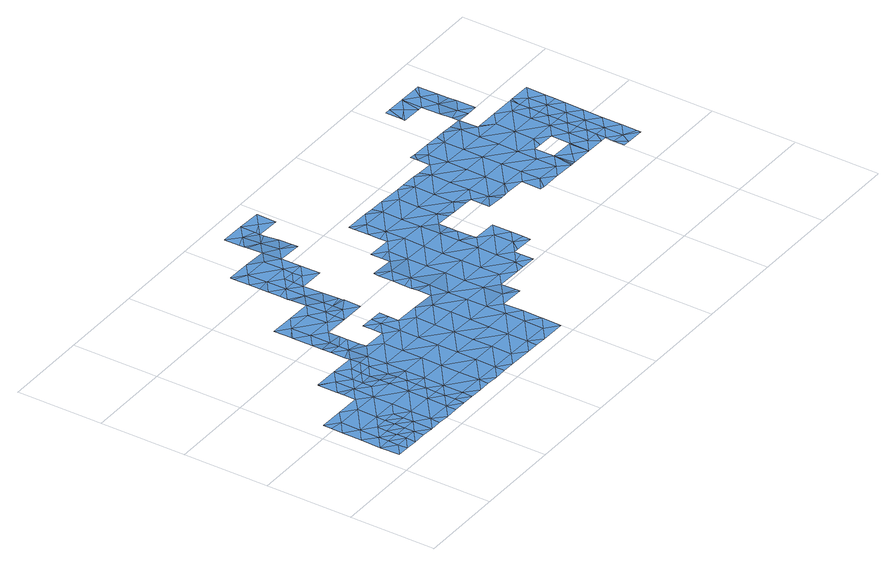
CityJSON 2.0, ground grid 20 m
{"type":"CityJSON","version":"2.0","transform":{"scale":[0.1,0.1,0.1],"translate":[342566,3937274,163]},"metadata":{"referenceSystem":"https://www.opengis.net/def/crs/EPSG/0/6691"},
"CityObjects":{
"waterbody1":{"type":"WaterBody","attributes":{"name":"6","class":"1140","function":"1","WaterBodyRiverFloodingRiskAttribute.description":"3","WaterBodyRiverFloodingRiskAttribute.rankOrg":"1","WaterBodyRiverFloodingRiskAttribute.adminType":"2","WaterBodyRiverFloodingRiskAttribute.scale":"L1"},"geometry":[{"type":"MultiSurface","lod":"1","boundaries":[[[0,1,2]],[[0,3,4]],[[5,6,7]],[[4,7,6]],[[4,6,0]],[[1,6,5]],[[1,0,6]]]}]},
"waterbody2":{"type":"WaterBody","attributes":{"name":"6","class":"1140","function":"1","WaterBodyRiverFloodingRiskAttribute.description":"3","WaterBodyRiverFloodingRiskAttribute.rankOrg":"1","WaterBodyRiverFloodingRiskAttribute.adminType":"2","WaterBodyRiverFloodingRiskAttribute.scale":"L1"},"geometry":[{"type":"MultiSurface","lod":"1","boundaries":[[[3,8,9]],[[8,10,9]],[[9,10,11]],[[8,12,10]],[[12,13,10]],[[13,14,10]],[[14,11,10]],[[13,15,14]]]}]},
"waterbody3":{"type":"WaterBody","attributes":{"name":"6","class":"1140","function":"1","WaterBodyRiverFloodingRiskAttribute.description":"3","WaterBodyRiverFloodingRiskAttribute.rankOrg":"2","WaterBodyRiverFloodingRiskAttribute.adminType":"2","WaterBodyRiverFloodingRiskAttribute.scale":"L1"},"geometry":[{"type":"MultiSurface","lod":"1","boundaries":[[[16,17,18]],[[19,20,21]],[[22,7,4]],[[23,24,25]],[[24,23,26]],[[27,28,17]],[[29,17,28]],[[17,29,30]],[[17,30,18]],[[31,30,32]],[[30,31,18]],[[33,18,31]],[[34,33,31]],[[35,36,37]],[[21,38,39]],[[38,40,39]],[[40,41,39]],[[42,41,37]],[[36,43,42]],[[42,43,44]],[[42,44,39]],[[39,44,45]],[[46,45,15]],[[15,45,47]],[[14,15,47]],[[48,38,21]],[[13,12,46]],[[19,46,12]],[[46,19,21]],[[7,22,49]],[[20,50,51]],[[20,51,21]],[[51,48,21]],[[45,46,39]],[[52,53,20]],[[52,20,54]],[[2,55,56]],[[0,2,56]],[[24,57,25]],[[57,58,25]],[[23,25,59]],[[25,60,59]],[[49,59,60]],[[23,59,47]],[[59,11,47]],[[59,22,11]],[[22,9,11]],[[9,22,3]],[[3,56,8]],[[12,8,56]],[[12,56,61]],[[23,47,44]],[[26,23,44]],[[29,26,44]],[[29,62,26]],[[29,28,62]],[[63,30,29]],[[32,34,31]],[[32,64,34]],[[63,29,43]],[[37,36,42]],[[43,29,44]],[[42,39,41]],[[44,47,45]],[[11,14,47]],[[13,46,15]],[[12,61,19]],[[46,21,39]],[[53,50,20]],[[54,20,19]],[[65,54,19]],[[19,61,65]],[[55,61,56]],[[0,56,3]],[[4,3,22]],[[49,22,59]],[[58,60,25]],[[27,17,16]]]}]},
"waterbody4":{"type":"WaterBody","attributes":{"name":"6","class":"1140","function":"1","WaterBodyRiverFloodingRiskAttribute.description":"3","WaterBodyRiverFloodingRiskAttribute.rankOrg":"1","WaterBodyRiverFloodingRiskAttribute.adminType":"2","WaterBodyRiverFloodingRiskAttribute.scale":"L1"},"geometry":[{"type":"MultiSurface","lod":"1","boundaries":[[[53,66,50]],[[50,67,51]],[[63,43,36]],[[50,66,67]],[[67,68,51]],[[63,36,69]],[[30,63,32]],[[32,63,69]],[[48,68,38]],[[48,51,68]],[[66,70,67]],[[36,35,69]],[[68,71,38]],[[40,38,71]],[[41,40,71]],[[70,72,67]],[[64,69,35]],[[32,69,64]],[[37,73,35]],[[37,41,73]],[[41,71,73]],[[68,67,72]],[[74,72,70]],[[35,75,64]],[[75,35,73]],[[76,73,71]],[[68,72,77]],[[71,68,78]],[[79,33,34]],[[34,64,79]],[[74,80,72]],[[64,75,79]],[[78,76,71]],[[33,81,82]],[[68,77,78]],[[73,76,75]],[[79,81,33]],[[81,83,82]],[[80,84,72]],[[85,79,75]],[[76,86,75]],[[87,83,81]],[[88,81,79]],[[77,89,78]],[[90,84,80]],[[77,72,89]],[[91,81,88]],[[72,84,89]],[[92,76,78]],[[87,81,93]],[[75,86,85]],[[88,79,85]],[[81,91,93]],[[90,94,84]],[[95,92,78]],[[76,92,86]],[[78,89,95]],[[94,96,84]],[[97,89,84]],[[88,85,98]],[[97,95,89]],[[86,92,99]],[[85,86,100]],[[101,96,94]],[[97,84,96]],[[100,86,99]],[[98,85,100]],[[95,102,92]],[[103,102,95]],[[103,95,97]],[[92,102,99]],[[104,98,100]],[[105,98,104]],[[106,105,104]],[[104,107,106]],[[108,96,101]],[[96,109,97]],[[102,110,99]],[[99,111,100]],[[112,104,100]],[[110,111,99]],[[97,109,103]],[[113,107,104]],[[101,114,108]],[[109,96,108]],[[100,111,112]],[[113,104,112]],[[103,115,102]],[[116,107,113]],[[114,117,108]],[[103,109,115]],[[102,118,110]],[[119,112,111]],[[120,102,115]],[[108,117,121]],[[122,115,109]],[[102,120,118]],[[109,108,123]],[[124,119,111]],[[111,110,124]],[[108,121,123]],[[110,118,124]],[[117,125,121]],[[120,115,122]],[[109,123,122]],[[126,123,121]],[[120,127,118]],[[127,124,118]],[[128,119,124]],[[121,125,126]],[[120,122,129]],[[130,123,126]],[[123,131,122]],[[127,120,129]],[[123,130,131]],[[132,128,124]],[[122,133,129]],[[133,122,131]],[[132,124,127]],[[134,135,128]],[[134,128,132]],[[136,135,134]],[[129,133,137]],[[138,139,136]],[[127,140,132]],[[134,138,136]],[[127,129,140]],[[140,129,137]],[[141,139,138]],[[142,134,132]],[[141,143,144]],[[133,145,137]],[[144,143,146]],[[143,141,138]],[[147,142,132]],[[134,142,138]],[[132,140,147]],[[148,140,137]],[[149,148,137]],[[143,150,146]],[[149,137,145]],[[142,151,138]],[[138,152,143]],[[153,140,148]],[[147,140,153]],[[143,152,150]],[[154,142,147]],[[138,151,152]],[[150,155,156]],[[142,154,151]],[[148,157,153]],[[147,153,158]],[[155,159,156]],[[154,147,158]],[[150,152,155]],[[154,160,151]],[[161,158,153]],[[157,161,153]],[[162,159,155]],[[152,151,163]],[[152,164,155]],[[163,151,160]],[[157,165,161]],[[166,160,154]],[[164,152,163]],[[155,164,162]],[[167,158,161]],[[154,158,166]],[[166,158,167]],[[161,165,168]],[[169,170,171]],[[166,172,160]],[[173,167,161]],[[171,162,169]],[[174,161,168]],[[162,164,169]],[[173,161,174]],[[169,175,170]],[[163,160,176]],[[177,175,178]],[[177,170,175]],[[176,160,172]],[[173,179,167]],[[180,166,167]],[[164,163,181]],[[166,182,172]],[[179,180,167]],[[183,179,173]],[[169,164,181]],[[163,176,181]],[[184,175,169]],[[182,185,172]],[[186,176,172]],[[178,175,187]],[[166,180,182]],[[188,184,169]],[[188,169,181]],[[172,185,186]],[[179,183,189]],[[190,176,186]],[[181,176,191]],[[189,192,179]],[[187,175,184]],[[176,190,191]],[[192,193,179]],[[194,182,180]],[[180,179,193]],[[187,184,195]],[[193,194,180]],[[188,181,196]],[[181,191,196]],[[197,184,188]],[[198,197,188]],[[195,184,199]],[[191,200,196]],[[198,188,196]],[[200,201,196]],[[199,184,197]],[[201,202,196]],[[198,196,202]],[[203,197,198]],[[199,197,204]],[[205,203,198]],[[202,201,206]],[[205,198,202]],[[204,197,203]],[[202,206,207]],[[208,209,210]],[[210,209,207]],[[211,204,203]],[[212,209,208]],[[205,202,213]],[[202,207,213]],[[214,203,205]],[[207,209,213]],[[211,203,215]],[[212,216,209]],[[205,213,217]],[[214,205,217]],[[215,203,214]],[[218,219,216]],[[220,217,213]],[[209,216,219]],[[221,215,214]],[[213,209,220]],[[222,214,217]],[[223,219,218]],[[209,219,220]],[[224,221,214]],[[222,217,220]],[[225,224,214]],[[226,223,227]],[[223,228,219]],[[225,214,222]],[[227,229,226]],[[228,230,219]],[[226,228,223]],[[220,219,230]],[[231,232,233]],[[229,234,226]],[[235,224,225]],[[231,224,235]],[[230,236,220]],[[232,231,235]],[[222,236,225]],[[222,220,236]],[[236,237,225]],[[225,238,235]],[[228,226,239]],[[240,230,228]],[[232,235,241]],[[226,234,239]],[[237,238,225]],[[242,239,234]],[[243,236,230]],[[228,239,240]],[[240,243,230]],[[241,235,238]],[[244,237,236]],[[245,240,239]],[[246,241,238]],[[245,239,242]],[[247,245,242]],[[244,236,243]],[[248,238,237]],[[245,247,249]],[[238,250,246]],[[251,240,245]],[[252,248,237]],[[243,240,251]],[[253,245,249]],[[252,237,244]],[[248,250,238]],[[254,245,253]],[[253,249,255]],[[256,257,243]],[[243,251,256]],[[258,256,251]],[[248,259,250]],[[244,257,252]],[[244,243,257]],[[260,248,252]],[[254,253,255]],[[257,261,252]],[[262,259,248]],[[263,254,255]],[[258,264,256]],[[252,261,260]],[[248,260,262]],[[265,266,255]],[[263,255,266]],[[260,261,267]],[[268,257,256]],[[269,263,266]],[[264,263,269]],[[261,270,267]],[[256,264,268]],[[268,271,257]],[[272,269,266]],[[257,273,261]],[[266,265,274]],[[264,269,268]],[[274,265,275]],[[272,266,274]],[[276,277,269]],[[276,269,272]],[[268,269,277]],[[257,271,273]],[[270,261,273]],[[278,279,268]],[[278,268,277]],[[271,268,279]],[[280,281,271]],[[280,271,279]],[[282,270,273]],[[273,271,281]],[[283,282,273]],[[283,273,281]]]}]},
"waterbody5":{"type":"WaterBody","attributes":{"name":"6","class":"1140","function":"1","WaterBodyRiverFloodingRiskAttribute.description":"3","WaterBodyRiverFloodingRiskAttribute.rankOrg":"1","WaterBodyRiverFloodingRiskAttribute.adminType":"2","WaterBodyRiverFloodingRiskAttribute.scale":"L1"},"geometry":[{"type":"MultiSurface","lod":"1","boundaries":[[[284,285,286]],[[287,285,284]],[[287,288,285]],[[288,289,285]],[[290,287,284]],[[285,291,286]],[[289,291,285]]]}]},
"waterbody6":{"type":"WaterBody","attributes":{"name":"6","class":"1140","function":"1","WaterBodyRiverFloodingRiskAttribute.description":"3","WaterBodyRiverFloodingRiskAttribute.rankOrg":"2","WaterBodyRiverFloodingRiskAttribute.adminType":"2","WaterBodyRiverFloodingRiskAttribute.scale":"L1"},"geometry":[{"type":"MultiSurface","lod":"1","boundaries":[[[292,293,294]],[[295,296,297]],[[296,298,297]],[[299,300,298]],[[299,301,300]],[[301,302,300]],[[303,300,302]],[[303,304,300]],[[304,298,300]],[[298,305,297]],[[305,306,297]],[[297,306,307]],[[297,308,295]],[[307,308,297]],[[309,310,294]],[[294,311,292]],[[312,313,307]],[[314,312,307]],[[306,314,307]],[[305,315,306]],[[315,305,304]],[[316,304,303]],[[317,318,319]],[[320,321,322]],[[287,290,323]],[[287,323,311]],[[311,323,292]],[[87,324,83]],[[87,325,324]],[[87,326,325]],[[326,87,93]],[[327,328,329]],[[317,328,327]],[[330,328,317]],[[331,328,330]],[[331,325,328]],[[321,332,322]],[[303,321,320]],[[320,316,303]],[[315,333,306]],[[334,306,333]],[[306,334,314]],[[335,319,318]],[[317,319,336]],[[337,317,336]],[[335,318,288]],[[288,318,327]],[[288,327,289]],[[327,291,289]],[[335,288,311]],[[298,304,305]],[[294,335,311]],[[335,294,338]],[[310,338,294]],[[310,309,339]],[[339,309,313]],[[313,309,307]],[[307,309,308]],[[308,309,340]],[[340,309,293]],[[293,309,294]],[[337,330,317]],[[317,327,318]],[[329,328,325]],[[327,329,291]],[[329,325,326]],[[324,325,331]],[[311,288,287]],[[341,303,302]],[[342,343,321]],[[321,344,332]],[[343,344,321]],[[341,342,303]],[[342,321,303]]]}]},
"waterbody7":{"type":"WaterBody","attributes":{"name":"6","class":"1140","function":"1","WaterBodyRiverFloodingRiskAttribute.description":"3","WaterBodyRiverFloodingRiskAttribute.rankOrg":"1","WaterBodyRiverFloodingRiskAttribute.adminType":"2","WaterBodyRiverFloodingRiskAttribute.scale":"L1"},"geometry":[{"type":"MultiSurface","lod":"1","boundaries":[[[296,295,345]],[[295,340,345]],[[308,340,295]],[[293,346,345]],[[340,293,345]],[[346,296,345]]]}]},
"waterbody8":{"type":"WaterBody","attributes":{"name":"6","class":"1140","function":"1","WaterBodyRiverFloodingRiskAttribute.description":"3","WaterBodyRiverFloodingRiskAttribute.rankOrg":"1","WaterBodyRiverFloodingRiskAttribute.adminType":"2","WaterBodyRiverFloodingRiskAttribute.scale":"L1"},"geometry":[{"type":"MultiSurface","lod":"1","boundaries":[[[347,348,349]],[[347,349,342]],[[348,344,349]],[[344,350,349]],[[350,342,349]]]}]},
"waterbody9":{"type":"WaterBody","attributes":{"name":"6","class":"1140","function":"1","WaterBodyRiverFloodingRiskAttribute.description":"3","WaterBodyRiverFloodingRiskAttribute.rankOrg":"1","WaterBodyRiverFloodingRiskAttribute.adminType":"2","WaterBodyRiverFloodingRiskAttribute.scale":"L1"},"geometry":[{"type":"MultiSurface","lod":"1","boundaries":[[[351,352,353]],[[354,355,353]],[[355,351,353]],[[356,351,357]],[[352,356,358]],[[355,357,351]],[[352,351,356]]]}]},
"waterbody10":{"type":"WaterBody","attributes":{"name":"6","class":"1140","function":"1","WaterBodyRiverFloodingRiskAttribute.description":"3","WaterBodyRiverFloodingRiskAttribute.rankOrg":"2","WaterBodyRiverFloodingRiskAttribute.adminType":"2","WaterBodyRiverFloodingRiskAttribute.scale":"L1"},"geometry":[{"type":"MultiSurface","lod":"1","boundaries":[[[359,352,358]],[[360,359,358]],[[359,360,361]],[[361,360,362]],[[363,364,360]],[[360,364,362]],[[365,366,363]],[[365,363,367]],[[367,363,368]],[[352,359,369]],[[363,360,368]],[[369,359,370]],[[360,358,368]],[[361,370,359]],[[364,363,366]],[[262,365,367]]]}]},
"waterbody11":{"type":"WaterBody","attributes":{"name":"6","class":"1140","function":"1","WaterBodyRiverFloodingRiskAttribute.description":"3","WaterBodyRiverFloodingRiskAttribute.rankOrg":"2","WaterBodyRiverFloodingRiskAttribute.adminType":"2","WaterBodyRiverFloodingRiskAttribute.scale":"L1"},"geometry":[{"type":"MultiSurface","lod":"1","boundaries":[[[371,372,373]],[[374,375,376]],[[377,374,378]],[[371,373,379]],[[380,374,376]],[[380,378,374]],[[372,377,378]],[[377,372,371]],[[277,276,371]],[[276,272,371]],[[371,272,377]],[[377,272,274]],[[274,275,377]],[[377,275,374]],[[374,275,381]],[[382,383,384]],[[283,384,383]],[[384,283,281]],[[384,281,385]],[[281,280,385]],[[375,381,386]],[[278,277,379]],[[279,278,379]],[[385,279,379]],[[387,385,379]],[[379,277,371]],[[379,373,387]],[[374,381,375]],[[388,385,389]],[[384,388,382]],[[282,283,383]],[[384,385,388]],[[280,279,385]],[[389,385,387]]]}]}
},
"vertices":[
[58,39,39],[29,17,40],[57,16,39],[58,62,39],[30,63,39],[1,17,40],[29,40,39],[1,63,39],
[86,62,39],[58,85,39],[87,85,39],[59,109,39],[115,61,39],[115,84,39],[87,108,39],[115,108,39],
[119,292,37],[147,269,37],[175,291,37],[143,38,39],[199,37,38],[200,83,38],[30,86,39],[88,177,39],[60,201,39],[32,178,39],[117,200,38],[119,291,37],[118,246,37],[146,223,38],[175,245,37],[203,268,37],[203,245,37],[232,290,36],[232,267,37],[230,198,37],[202,198,38],[230,175,38],[229,106,38],[201,129,38],[229,129,38],[230,152,38],[202,175,38],[174,199,38],[145,176,38],[144,130,38],[143,84,38],[88,131,39],[228,82,38],[2,110,39],[228,36,38],[228,59,38],[199,14,38],[227,13,38],[170,14,38],[86,16,39],[86,39,39],[4,202,39],[3,182,39],[31,132,39],[3,156,39],[114,15,39],[118,229,38],[174,222,38],[231,244,37],[142,15,39],
[255,13,38],[256,36,38],[257,82,38],[202,222,37],[284,12,38],[257,128,38],[313,35,38],[258,174,37],[312,12,38],[259,221,37],[315,173,37],[313,81,37],[314,127,37],[260,267,36],[340,11,37],[261,313,34],[232,302,35],[233,337,34],[369,34,37],[317,266,36],[316,220,37],[261,336,34],[289,289,36],[370,80,37],[369,11,37],[289,306,35],[372,172,36],[289,336,34],[397,10,37],[371,126,37],[426,33,37],[427,79,36],[345,288,35],[372,219,36],[373,265,36],[454,9,36],[428,171,36],[427,125,36],[374,311,35],[346,309,35],[346,335,35],[375,334,35],[482,32,36],[483,78,35],[429,218,35],[430,264,35],[402,287,35],[402,312,35],[482,9,36],[484,124,35],[403,334,35],[510,8,35],[486,217,34],[459,286,34],[485,170,35],[539,31,35],[541,123,35],[540,77,35],[487,263,34],[567,7,35],[568,53,35],[542,216,33],[515,285,32],[542,169,34],[568,54,35],[569,100,35],[543,262,32],[569,146,34],[544,308,32],[516,316,32],[516,332,31],[598,168,33],[545,354,31],[516,348,31],[599,215,31],[517,378,31],[601,307,29],[546,400,31],[517,411,31],[626,145,33],[518,424,31],[600,261,30],[627,191,31],[626,154,33],[574,423,29],[601,353,29],[602,399,28],[656,214,30],[657,306,28],[603,446,28],[575,442,28],[684,190,30],[656,260,29],[575,469,28],[658,352,28],[712,213,29],[632,468,27],[659,398,27],[660,445,27],[704,190,30],[714,305,28],[713,259,28],[740,189,29],[661,491,26],[633,514,26],[632,485,27],[715,351,27],[741,235,28],[741,219,28],[661,537,26],[716,397,26],[633,548,26],[633,561,26],[770,258,27],[771,304,26],[716,444,25],[743,328,27],[752,235,28],[718,536,24],[743,339,27],[743,374,26],[690,560,25],[717,490,24],[798,234,27],[744,397,25],[744,420,24],[798,251,27],[798,280,27],[799,327,26],[713,559,24],[773,443,23],[775,535,22],[774,489,23],[747,559,23],[781,419,23],[801,419,22],[830,442,21],[831,534,21],[803,558,21],[830,488,21],[840,418,21],[858,418,20],[857,372,21],[885,394,21],[857,392,20],[824,557,21],[900,371,19],[886,441,20],[888,533,19],[860,557,20],[913,371,19],[887,487,19],[922,371,19],[942,393,19],[943,440,18],[880,556,19],[944,486,18],[970,370,18],[917,556,18],[945,532,18],[998,346,18],[969,324,18],[999,392,17],[980,323,17],[1000,439,17],[917,586,18],[931,602,17],[917,602,18],[1026,323,17],[945,578,18],[1000,485,17],[1001,531,17],[1002,577,16],[1055,345,16],[1055,391,16],[974,601,17],[1076,322,16],[1056,438,16],[1057,484,16],[1083,368,16],[1008,600,16],[1083,322,15],[1059,576,15],[1088,322,15],[1031,600,15],[1084,414,16],[1058,530,15],[1111,344,15],[1137,367,15],[1139,321,15],[1113,437,15],[1114,483,15],[1101,414,16],[1056,599,14],[1087,553,15],[1115,529,15],[1087,599,13],[1140,367,15],[1141,413,15],[1182,320,15],[1168,343,15],[1091,553,15],[1170,436,15],[1169,389,15],[1143,552,15],[1170,482,15],[1197,366,15],[1171,528,15],[1196,343,15],[1196,320,15],[1197,389,15],[1197,412,15],[1198,435,15],[1198,458,15],[1199,481,15],[1199,505,15],[1200,551,15],[1199,528,15],
[404,419,33],[376,403,33],[404,380,33],[376,427,32],[348,427,33],[347,404,33],[404,426,32],[347,381,33],
[405,472,30],[406,518,28],[377,496,29],[435,564,27],[463,564,27],[436,587,27],[464,610,26],[521,609,25],[493,633,25],[521,623,24],[522,655,23],[494,679,21],[465,656,23],[436,634,26],[380,635,26],[379,588,27],[407,565,28],[378,542,28],[349,519,28],[376,450,32],[351,586,27],[350,566,28],[351,612,27],[408,657,26],[466,693,20],[263,452,32],[320,451,32],[292,474,32],[466,702,19],[495,725,18],[466,713,19],[405,432,32],[233,357,34],[262,359,33],[290,355,34],[319,404,33],[262,405,33],[290,382,33],[234,429,33],[234,383,33],[467,749,18],[352,658,26],[352,649,26],[349,473,31],[235,475,32],[235,435,33],[349,509,29],[350,536,28],[406,542,28],[522,691,19],[523,701,18],[523,713,18],[523,748,18],
[435,541,28],[463,517,28],
[579,700,17],[580,747,17],[551,724,17],[523,711,18],
[1061,715,9],[1090,738,8],[1045,738,9],[1033,739,9],[1033,700,9],[1081,692,8],[1032,692,9],[1089,691,8],
[1118,714,8],[1117,668,9],[1146,690,9],[1145,663,10],[1116,622,12],[1145,644,11],[1119,598,12],[1144,598,12],[1088,616,12],[1088,645,10],[1135,737,8],[1146,737,8],
[1225,388,15],[1253,365,15],[1254,411,15],[1224,296,15],[1211,273,15],[1252,272,15],[1225,342,15],[1252,319,15],[1226,435,15],[1252,282,15],[1195,300,15],[1257,550,15],[1206,551,15],[1228,527,15],[1227,481,15],[1195,273,15],[1255,457,15],[1256,504,15],[1255,481,15]
]}
